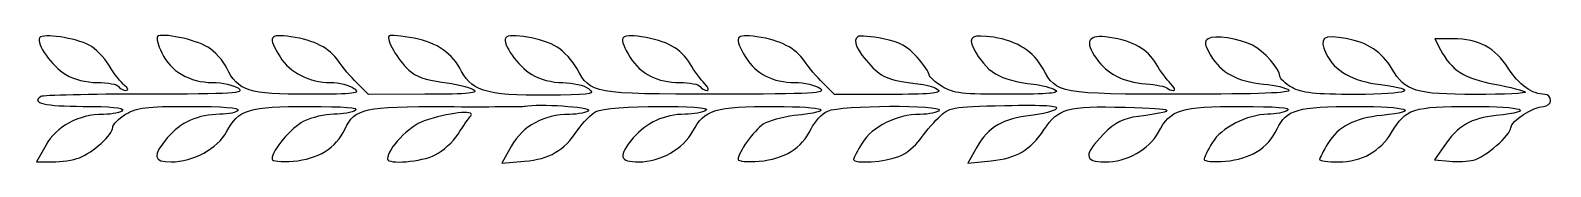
# Model space of a CAD drawing. Header units: centimetres. Extents: x -9.3 to 9.2, y -0.8 to 0.8.
import ezdxf

# ---------------------------------------------------------------- set-up
doc = ezdxf.new("R2010")
doc.units = ezdxf.units.CM
doc.header["$MEASUREMENT"] = 0
doc.layers.add('Camada 1', color=7, linetype='Continuous')

msp = doc.modelspace()

# ---------------------------------------------------------------- linework, layer by layer
at = {"layer": 'Camada 1'}
for points, knots in [([(-9.08901, -0.56309), (-8.95786, -0.32785), (-8.69462, -0.18585), (-8.38681, -0.18423), (-8.38681, -0.18423), (-8.27524, -0.18367), (-8.17049, -0.16137), (-8.15403, -0.13475), (-8.15403, -0.13475), (-8.13479, -0.10369), (-8.30585, -0.08633), (-8.63242, -0.08633), (-8.63242, -0.08633), (-9.09496, -0.08633), (-9.27491, -0.04468), (-9.14886, 0.03318), (-9.14886, 0.03318), (-9.12272, 0.04935), (-8.5505, 0.06268), (-7.8773, 0.06279), (-7.8773, 0.06279), (-6.79455, 0.063), (-6.66413, 0.07118), (-6.74729, 0.13357), (-6.74729, 0.13357), (-6.79899, 0.17238), (-6.94057, 0.20419), (-7.06196, 0.20429), (-7.06196, 0.20429), (-7.33903, 0.20455), (-7.57184, 0.34103), (-7.67923, 0.56627), (-7.67923, 0.56627), (-7.7236, 0.6593), (-7.7471, 0.74822), (-7.73143, 0.76389), (-7.73143, 0.76389), (-7.68044, 0.81488), (-7.27219, 0.72941), (-7.1176, 0.63541), (-7.1176, 0.63541), (-7.03463, 0.58495), (-6.93184, 0.4705), (-6.88919, 0.38104), (-6.88919, 0.38104), (-6.7556, 0.10087), (-6.6249, 0.0587), (-5.89549, 0.06044), (-5.89549, 0.06044), (-5.31685, 0.06182), (-5.25922, 0.06941), (-5.34338, 0.13307), (-5.34338, 0.13307), (-5.39508, 0.17215), (-5.52248, 0.20416), (-5.62654, 0.20416), (-5.62654, 0.20416), (-5.8826, 0.20416), (-6.12319, 0.3269), (-6.24106, 0.51759), (-6.24106, 0.51759), (-6.39343, 0.76418), (-6.37343, 0.80128), (-6.10935, 0.76169), (-6.10935, 0.76169), (-5.81923, 0.71819), (-5.64043, 0.62601), (-5.52994, 0.46303), (-5.52994, 0.46303), (-5.48216, 0.39254), (-5.38085, 0.27277), (-5.30481, 0.19689), (-5.30481, 0.19689), (-5.30481, 0.19689), (-5.16654, 0.05894), (-5.16654, 0.05894), (-5.16654, 0.05894), (-5.16654, 0.05894), (-4.48182, 0.06042), (-4.48182, 0.06042), (-4.48182, 0.06042), (-3.93493, 0.06158), (-3.81658, 0.07333), (-3.89392, 0.11863), (-3.89392, 0.11863), (-3.94715, 0.14985), (-4.1177, 0.1906), (-4.27294, 0.20917), (-4.27294, 0.20917), (-4.46974, 0.23272), (-4.592, 0.27738), (-4.67693, 0.3567), (-4.67693, 0.3567), (-4.81401, 0.48473), (-4.95572, 0.73185), (-4.91524, 0.77231), (-4.91524, 0.77231), (-4.90061, 0.78697), (-4.76414, 0.77395), (-4.612, 0.74339), (-4.612, 0.74339), (-4.3227, 0.68529), (-4.15215, 0.56578), (-4.03373, 0.33815), (-4.03373, 0.33815), (-3.9021, 0.08516), (-3.69012, 0.03446), (-2.83175, 0.05076), (-2.83175, 0.05076), (-2.43985, 0.05819), (-2.40781, 0.06568), (-2.49287, 0.13003), (-2.49287, 0.13003), (-2.54457, 0.16914), (-2.68488, 0.20189), (-2.80471, 0.20284), (-2.80471, 0.20284), (-2.9342, 0.20385), (-3.08652, 0.24356), (-3.18031, 0.30074), (-3.18031, 0.30074), (-3.34986, 0.40414), (-3.54332, 0.67737), (-3.49839, 0.75003), (-3.49839, 0.75003), (-3.45743, 0.81631), (-3.04405, 0.7414), (-2.87342, 0.63679), (-2.87342, 0.63679), (-2.79143, 0.58652), (-2.6825, 0.46664), (-2.63138, 0.37043), (-2.63138, 0.37043), (-2.47094, 0.06849), (-2.43247, 0.0615), (-0.93373, 0.06256), (-0.93373, 0.06256), (0.25655, 0.06338), (0.40358, 0.07174), (0.32066, 0.13384), (0.32066, 0.13384), (0.26896, 0.17252), (0.13175, 0.20422), (0.01565, 0.20422), (0.01565, 0.20422), (-0.25089, 0.20422), (-0.45872, 0.31064), (-0.57974, 0.50913), (-0.57974, 0.50913), (-0.73219, 0.75916), (-0.7097, 0.80142), (-0.44528, 0.76175), (-0.44528, 0.76175), (-0.15516, 0.71825), (0.02364, 0.62607), (0.13413, 0.46309), (0.13413, 0.46309), (0.18189, 0.3926), (0.2832, 0.27283), (0.35926, 0.19695), (0.35926, 0.19695), (0.35926, 0.19695), (0.4975, 0.059), (0.4975, 0.059), (0.4975, 0.059), (0.4975, 0.059), (1.15558, 0.05898), (1.15558, 0.05898), (1.15558, 0.05898), (1.64207, 0.05898), (1.79952, 0.07314), (1.75939, 0.1133), (1.75939, 0.1133), (1.72952, 0.14317), (1.63255, 0.17527), (1.54394, 0.18458), (1.54394, 0.18458), (1.18114, 0.22284), (1.07941, 0.26081), (0.93897, 0.41045), (0.93897, 0.41045), (0.77104, 0.58928), (0.71209, 0.72036), (0.78051, 0.76266), (0.78051, 0.76266), (0.80641, 0.77864), (0.94593, 0.76713), (1.09063, 0.73707), (1.09063, 0.73707), (1.2928, 0.69513), (1.388, 0.64346), (1.50145, 0.51426), (1.50145, 0.51426), (1.58268, 0.42174), (1.64909, 0.32471), (1.64909, 0.29862), (1.64909, 0.29862), (1.64909, 0.27253), (1.71992, 0.208), (1.80641, 0.15527), (1.80641, 0.15527), (1.94309, 0.07195), (2.04954, 0.05952), (2.61728, 0.06063), (2.61728, 0.06063), (3.09837, 0.06158), (3.2477, 0.07537), (3.18322, 0.11286), (3.18322, 0.11286), (3.13512, 0.14091), (3.01529, 0.17308), (2.91697, 0.18443), (2.91697, 0.18443), (2.5006, 0.23248), (2.33883, 0.33014), (2.18743, 0.62486), (2.18743, 0.62486), (2.11599, 0.76385), (2.17394, 0.7948), (2.43283, 0.7558), (2.43283, 0.7558), (2.71461, 0.71336), (2.92075, 0.58096), (3.03267, 0.37043), (3.03267, 0.37043), (3.19298, 0.06878), (3.23222, 0.06163), (4.72666, 0.06148), (4.72666, 0.06148), (5.65733, 0.0614), (6.0559, 0.07685), (6.02108, 0.11167), (6.02108, 0.11167), (5.99343, 0.13935), (5.85344, 0.17279), (5.71001, 0.18602), (5.71001, 0.18602), (5.3927, 0.21523), (5.1928, 0.32474), (5.06858, 0.53747), (5.06858, 0.53747), (4.99368, 0.66566), (4.98767, 0.70575), (5.0385, 0.73715), (5.0385, 0.73715), (5.11806, 0.78631), (5.40773, 0.74398), (5.57814, 0.65825), (5.57814, 0.65825), (5.71673, 0.58851), (5.90898, 0.37049), (5.90948, 0.28238), (5.90948, 0.28238), (5.90961, 0.25269), (5.97676, 0.19028), (6.05863, 0.14369), (6.05863, 0.14369), (6.17931, 0.075), (6.32636, 0.05897), (6.83576, 0.05897), (6.83576, 0.05897), (7.4829, 0.05897), (7.6285, 0.11779), (7.13217, 0.17869), (7.13217, 0.17869), (6.79467, 0.22012), (6.57604, 0.34519), (6.47447, 0.55503), (6.47447, 0.55503), (6.37993, 0.75021), (6.43412, 0.7912), (6.71818, 0.73926), (6.71818, 0.73926), (6.98044, 0.69129), (7.15067, 0.57776), (7.2742, 0.36829), (7.2742, 0.36829), (7.43335, 0.09865), (7.56331, 0.05897), (8.28692, 0.05897), (8.28692, 0.05897), (8.63882, 0.05897), (8.91359, 0.07212), (8.8975, 0.08821), (8.8975, 0.08821), (8.88139, 0.1043), (8.71073, 0.14748), (8.5183, 0.18415), (8.5183, 0.18415), (8.15106, 0.25413), (7.99305, 0.35541), (7.86396, 0.60359), (7.86396, 0.60359), (7.86396, 0.60359), (7.79472, 0.73673), (7.79472, 0.73673), (7.79472, 0.73673), (7.79472, 0.73673), (8.01856, 0.73673), (8.01856, 0.73673), (8.01856, 0.73673), (8.32558, 0.73673), (8.52979, 0.62732), (8.68695, 0.37872), (8.68695, 0.37872), (8.81379, 0.17803), (8.97902, 0.05897), (9.13071, 0.05897), (9.13071, 0.05897), (9.16945, 0.05897), (9.20106, 0.02629), (9.20106, -0.01366), (9.20106, -0.01366), (9.20106, -0.05361), (9.16296, -0.08637), (9.11634, -0.08645), (9.11634, -0.08645), (8.99334, -0.08671), (8.71695, -0.26684), (8.71695, -0.3468), (8.71695, -0.3468), (8.71695, -0.43636), (8.40765, -0.7064), (8.26367, -0.74251), (8.26367, -0.74251), (8.2017, -0.75801), (8.0697, -0.76378), (7.97038, -0.75526), (7.97038, -0.75526), (7.97038, -0.75526), (7.7897, -0.73981), (7.7897, -0.73981), (7.7897, -0.73981), (7.7897, -0.73981), (7.90236, -0.57487), (7.90236, -0.57487), (7.90236, -0.57487), (8.07355, -0.32415), (8.2337, -0.2294), (8.53974, -0.19784), (8.53974, -0.19784), (9.04221, -0.14598), (8.87867, -0.08627), (8.23404, -0.08627), (8.23404, -0.08627), (7.52776, -0.08627), (7.43958, -0.11535), (7.269, -0.40448), (7.269, -0.40448), (7.13285, -0.63522), (6.90216, -0.76363), (6.6232, -0.76386), (6.6232, -0.76386), (6.49676, -0.76394), (6.39328, -0.75023), (6.39328, -0.73341), (6.39328, -0.73341), (6.39328, -0.71658), (6.43895, -0.62895), (6.49477, -0.5386), (6.49477, -0.5386), (6.62256, -0.33188), (6.81608, -0.23084), (7.15049, -0.19633), (7.15049, -0.19633), (7.63883, -0.14593), (7.46733, -0.08626), (6.83413, -0.08626), (6.83413, -0.08626), (6.12251, -0.08626), (5.98998, -0.12444), (5.87721, -0.36206), (5.87721, -0.36206), (5.76632, -0.59574), (5.5522, -0.72935), (5.24798, -0.75454), (5.24798, -0.75454), (5.10574, -0.76631), (4.98948, -0.75697), (4.98956, -0.73372), (4.98956, -0.73372), (4.98967, -0.71044), (5.03367, -0.61937), (5.08738, -0.53129), (5.08738, -0.53129), (5.19964, -0.34709), (5.51286, -0.18609), (5.76392, -0.18344), (5.76392, -0.18344), (5.85711, -0.18246), (5.96604, -0.16053), (6.00596, -0.1347), (6.00596, -0.1347), (6.05491, -0.10308), (5.86835, -0.08758), (5.43472, -0.08702), (5.43472, -0.08702), (4.70119, -0.08617), (4.58226, -0.12348), (4.43494, -0.40063), (4.43494, -0.40063), (4.32114, -0.61473), (4.05248, -0.76401), (3.78102, -0.76401), (3.78102, -0.76401), (3.52689, -0.76401), (3.52347, -0.66937), (3.76893, -0.42394), (3.76893, -0.42394), (3.91482, -0.278), (4.00147, -0.23407), (4.19253, -0.20912), (4.19253, -0.20912), (4.69876, -0.14305), (4.65174, -0.11001), (4.03301, -0.09699), (4.03301, -0.09699), (3.31623, -0.08188), (3.22381, -0.10757), (3.04402, -0.37229), (3.04402, -0.37229), (2.87286, -0.62417), (2.71385, -0.71762), (2.40135, -0.74988), (2.40135, -0.74988), (2.40135, -0.74988), (2.11851, -0.77909), (2.11851, -0.77909), (2.11851, -0.77909), (2.11851, -0.77909), (2.22717, -0.58563), (2.22717, -0.58563), (2.22717, -0.58563), (2.36475, -0.34094), (2.54994, -0.23143), (2.88474, -0.1969), (2.88474, -0.1969), (3.03013, -0.18192), (3.16925, -0.14541), (3.19391, -0.11583), (3.19391, -0.11583), (3.22643, -0.07675), (3.05553, -0.06609), (2.5673, -0.0767), (2.5673, -0.0767), (1.90529, -0.09117), (1.89412, -0.09324), (1.7604, -0.2268), (1.7604, -0.2268), (1.68592, -0.30125), (1.58408, -0.42219), (1.53413, -0.49551), (1.53413, -0.49551), (1.4842, -0.56883), (1.37056, -0.65923), (1.28151, -0.69638), (1.28151, -0.69638), (1.11884, -0.7644), (0.72927, -0.79057), (0.72927, -0.73342), (0.72927, -0.73342), (0.72927, -0.71659), (0.77621, -0.62687), (0.8336, -0.53408), (0.8336, -0.53408), (0.95822, -0.33236), (1.25326, -0.18565), (1.53731, -0.18417), (1.53731, -0.18417), (1.64888, -0.18359), (1.75366, -0.16131), (1.77009, -0.13469), (1.77009, -0.13469), (1.81401, -0.06362), (0.57264, -0.07145), (0.41508, -0.14329), (0.41508, -0.14329), (0.34629, -0.17464), (0.25543, -0.27309), (0.2132, -0.36207), (0.2132, -0.36207), (0.10231, -0.59575), (-0.11184, -0.72936), (-0.41603, -0.75455), (-0.41603, -0.75455), (-0.55824, -0.76632), (-0.67453, -0.75698), (-0.67445, -0.73373), (-0.67445, -0.73373), (-0.67408, -0.64832), (-0.48231, -0.37982), (-0.36838, -0.30521), (-0.36838, -0.30521), (-0.30393, -0.26296), (-0.13406, -0.2153), (0.00913, -0.19922), (0.00913, -0.19922), (0.52311, -0.14165), (0.41101, -0.08926), (-0.22921, -0.08775), (-0.22921, -0.08775), (-0.95742, -0.08608), (-1.08202, -0.12395), (-1.22328, -0.38993), (-1.22328, -0.38993), (-1.33583, -0.60191), (-1.62016, -0.76402), (-1.87934, -0.76402), (-1.87934, -0.76402), (-2.11932, -0.76402), (-2.13559, -0.69409), (-1.94763, -0.47068), (-1.94763, -0.47068), (-1.79184, -0.28555), (-1.56856, -0.1834), (-1.31758, -0.18239), (-1.31758, -0.18239), (-1.21688, -0.18199), (-1.10181, -0.16051), (-1.06189, -0.13469), (-1.06189, -0.13469), (-0.94907, -0.06177), (-2.27064, -0.0754), (-2.40195, -0.14853), (-2.40195, -0.14853), (-2.46005, -0.18086), (-2.55808, -0.28154), (-2.61978, -0.37229), (-2.61978, -0.37229), (-2.79525, -0.63026), (-2.963, -0.72892), (-3.26931, -0.7543), (-3.26931, -0.7543), (-3.26931, -0.7543), (-3.54437, -0.77708), (-3.54437, -0.77708), (-3.54437, -0.77708), (-3.54437, -0.77708), (-3.42867, -0.56959), (-3.42867, -0.56959), (-3.42867, -0.56959), (-3.29368, -0.32755), (-3.03407, -0.18576), (-2.72279, -0.18414), (-2.72279, -0.18414), (-2.61122, -0.18356), (-2.50644, -0.16128), (-2.49001, -0.13466), (-2.49001, -0.13466), (-2.46435, -0.09315), (-3.10046, -0.05169), (-3.26373, -0.08431), (-3.26373, -0.08431), (-3.2899, -0.0895), (-3.71879, -0.09193), (-4.21681, -0.08971), (-4.21681, -0.08971), (-5.22405, -0.08516), (-5.33052, -0.10863), (-5.4508, -0.36205), (-5.4508, -0.36205), (-5.56169, -0.59573), (-5.77584, -0.72934), (-6.08003, -0.75453), (-6.08003, -0.75453), (-6.23055, -0.76702), (-6.33861, -0.75622), (-6.33861, -0.72876), (-6.33861, -0.72876), (-6.33861, -0.62129), (-6.10728, -0.3467), (-5.95036, -0.26788), (-5.95036, -0.26788), (-5.8577, -0.22129), (-5.69475, -0.18282), (-5.58825, -0.18242), (-5.58825, -0.18242), (-5.48176, -0.18197), (-5.36193, -0.16049), (-5.322, -0.13466), (-5.322, -0.13466), (-5.27308, -0.10307), (-5.45964, -0.08754), (-5.89321, -0.08698), (-5.89321, -0.08698), (-6.62431, -0.08613), (-6.74591, -0.12384), (-6.89037, -0.3957), (-6.89037, -0.3957), (-6.99848, -0.59922), (-7.29995, -0.76397), (-7.56413, -0.76397), (-7.56413, -0.76397), (-7.7822, -0.76397), (-7.7945, -0.68801), (-7.6116, -0.47063), (-7.6116, -0.47063), (-7.45375, -0.28304), (-7.23147, -0.18305), (-6.97231, -0.18305), (-6.97231, -0.18305), (-6.86653, -0.18305), (-6.76652, -0.16127), (-6.75006, -0.13466), (-6.75006, -0.13466), (-6.73072, -0.10333), (-6.93913, -0.08629), (-7.34024, -0.08643), (-7.34024, -0.08643), (-7.87298, -0.08659), (-7.98246, -0.10011), (-8.11767, -0.18255), (-8.11767, -0.18255), (-8.20419, -0.23531), (-8.27499, -0.30741), (-8.27499, -0.34273), (-8.27499, -0.34273), (-8.27499, -0.43174), (-8.51298, -0.65036), (-8.67753, -0.71254), (-8.67753, -0.71254), (-8.75249, -0.74085), (-8.90092, -0.764), (-9.00739, -0.764), (-9.00739, -0.764), (-9.00739, -0.764), (-9.20103, -0.76401), (-9.20103, -0.76401), (-9.20103, -0.76401), (-9.20103, -0.76401), (-9.08901, -0.56309), (-9.08901, -0.56309)], [0, 0, 0, 0, 0.00628931, 0.00628931, 0.00628931, 0.00628931, 0.01257862, 0.01257862, 0.01257862, 0.01257862, 0.01886792, 0.01886792, 0.01886792, 0.01886792, 0.02515723, 0.02515723, 0.02515723, 0.02515723, 0.03144654, 0.03144654, 0.03144654, 0.03144654, 0.03773585, 0.03773585, 0.03773585, 0.03773585, 0.04402516, 0.04402516, 0.04402516, 0.04402516, 0.05031447, 0.05031447, 0.05031447, 0.05031447, 0.05660377, 0.05660377, 0.05660377, 0.05660377, 0.06289308, 0.06289308, 0.06289308, 0.06289308, 0.06918239, 0.06918239, 0.06918239, 0.06918239, 0.0754717, 0.0754717, 0.0754717, 0.0754717, 0.08176101, 0.08176101, 0.08176101, 0.08176101, 0.08805031, 0.08805031, 0.08805031, 0.08805031, 0.09433962, 0.09433962, 0.09433962, 0.09433962, 0.10062893, 0.10062893, 0.10062893, 0.10062893, 0.10691824, 0.10691824, 0.10691824, 0.10691824, 0.11320755, 0.11320755, 0.11320755, 0.11320755, 0.11949686, 0.11949686, 0.11949686, 0.11949686, 0.12578616, 0.12578616, 0.12578616, 0.12578616, 0.13207547, 0.13207547, 0.13207547, 0.13207547, 0.13836478, 0.13836478, 0.13836478, 0.13836478, 0.14465409, 0.14465409, 0.14465409, 0.14465409, 0.1509434, 0.1509434, 0.1509434, 0.1509434, 0.1572327, 0.1572327, 0.1572327, 0.1572327, 0.16352201, 0.16352201, 0.16352201, 0.16352201, 0.16981132, 0.16981132, 0.16981132, 0.16981132, 0.17610063, 0.17610063, 0.17610063, 0.17610063, 0.18238994, 0.18238994, 0.18238994, 0.18238994, 0.18867925, 0.18867925, 0.18867925, 0.18867925, 0.19496855, 0.19496855, 0.19496855, 0.19496855, 0.20125786, 0.20125786, 0.20125786, 0.20125786, 0.20754717, 0.20754717, 0.20754717, 0.20754717, 0.21383648, 0.21383648, 0.21383648, 0.21383648, 0.22012579, 0.22012579, 0.22012579, 0.22012579, 0.22641509, 0.22641509, 0.22641509, 0.22641509, 0.2327044, 0.2327044, 0.2327044, 0.2327044, 0.23899371, 0.23899371, 0.23899371, 0.23899371, 0.24528302, 0.24528302, 0.24528302, 0.24528302, 0.25157233, 0.25157233, 0.25157233, 0.25157233, 0.25786164, 0.25786164, 0.25786164, 0.25786164, 0.26415094, 0.26415094, 0.26415094, 0.26415094, 0.27044025, 0.27044025, 0.27044025, 0.27044025, 0.27672956, 0.27672956, 0.27672956, 0.27672956, 0.28301887, 0.28301887, 0.28301887, 0.28301887, 0.28930818, 0.28930818, 0.28930818, 0.28930818, 0.29559748, 0.29559748, 0.29559748, 0.29559748, 0.30188679, 0.30188679, 0.30188679, 0.30188679, 0.3081761, 0.3081761, 0.3081761, 0.3081761, 0.31446541, 0.31446541, 0.31446541, 0.31446541, 0.32075472, 0.32075472, 0.32075472, 0.32075472, 0.32704403, 0.32704403, 0.32704403, 0.32704403, 0.33333333, 0.33333333, 0.33333333, 0.33333333, 0.33962264, 0.33962264, 0.33962264, 0.33962264, 0.34591195, 0.34591195, 0.34591195, 0.34591195, 0.35220126, 0.35220126, 0.35220126, 0.35220126, 0.35849057, 0.35849057, 0.35849057, 0.35849057, 0.36477987, 0.36477987, 0.36477987, 0.36477987, 0.37106918, 0.37106918, 0.37106918, 0.37106918, 0.37735849, 0.37735849, 0.37735849, 0.37735849, 0.3836478, 0.3836478, 0.3836478, 0.3836478, 0.38993711, 0.38993711, 0.38993711, 0.38993711, 0.39622642, 0.39622642, 0.39622642, 0.39622642, 0.40251572, 0.40251572, 0.40251572, 0.40251572, 0.40880503, 0.40880503, 0.40880503, 0.40880503, 0.41509434, 0.41509434, 0.41509434, 0.41509434, 0.42138365, 0.42138365, 0.42138365, 0.42138365, 0.42767296, 0.42767296, 0.42767296, 0.42767296, 0.43396226, 0.43396226, 0.43396226, 0.43396226, 0.44025157, 0.44025157, 0.44025157, 0.44025157, 0.44654088, 0.44654088, 0.44654088, 0.44654088, 0.45283019, 0.45283019, 0.45283019, 0.45283019, 0.4591195, 0.4591195, 0.4591195, 0.4591195, 0.46540881, 0.46540881, 0.46540881, 0.46540881, 0.47169811, 0.47169811, 0.47169811, 0.47169811, 0.47798742, 0.47798742, 0.47798742, 0.47798742, 0.48427673, 0.48427673, 0.48427673, 0.48427673, 0.49056604, 0.49056604, 0.49056604, 0.49056604, 0.49685535, 0.49685535, 0.49685535, 0.49685535, 0.50314465, 0.50314465, 0.50314465, 0.50314465, 0.50943396, 0.50943396, 0.50943396, 0.50943396, 0.51572327, 0.51572327, 0.51572327, 0.51572327, 0.52201258, 0.52201258, 0.52201258, 0.52201258, 0.52830189, 0.52830189, 0.52830189, 0.52830189, 0.53459119, 0.53459119, 0.53459119, 0.53459119, 0.5408805, 0.5408805, 0.5408805, 0.5408805, 0.54716981, 0.54716981, 0.54716981, 0.54716981, 0.55345912, 0.55345912, 0.55345912, 0.55345912, 0.55974843, 0.55974843, 0.55974843, 0.55974843, 0.56603774, 0.56603774, 0.56603774, 0.56603774, 0.57232704, 0.57232704, 0.57232704, 0.57232704, 0.57861635, 0.57861635, 0.57861635, 0.57861635, 0.58490566, 0.58490566, 0.58490566, 0.58490566, 0.59119497, 0.59119497, 0.59119497, 0.59119497, 0.59748428, 0.59748428, 0.59748428, 0.59748428, 0.60377358, 0.60377358, 0.60377358, 0.60377358, 0.61006289, 0.61006289, 0.61006289, 0.61006289, 0.6163522, 0.6163522, 0.6163522, 0.6163522, 0.62264151, 0.62264151, 0.62264151, 0.62264151, 0.62893082, 0.62893082, 0.62893082, 0.62893082, 0.63522013, 0.63522013, 0.63522013, 0.63522013, 0.64150943, 0.64150943, 0.64150943, 0.64150943, 0.64779874, 0.64779874, 0.64779874, 0.64779874, 0.65408805, 0.65408805, 0.65408805, 0.65408805, 0.66037736, 0.66037736, 0.66037736, 0.66037736, 0.66666667, 0.66666667, 0.66666667, 0.66666667, 0.67295597, 0.67295597, 0.67295597, 0.67295597, 0.67924528, 0.67924528, 0.67924528, 0.67924528, 0.68553459, 0.68553459, 0.68553459, 0.68553459, 0.6918239, 0.6918239, 0.6918239, 0.6918239, 0.69811321, 0.69811321, 0.69811321, 0.69811321, 0.70440252, 0.70440252, 0.70440252, 0.70440252, 0.71069182, 0.71069182, 0.71069182, 0.71069182, 0.71698113, 0.71698113, 0.71698113, 0.71698113, 0.72327044, 0.72327044, 0.72327044, 0.72327044, 0.72955975, 0.72955975, 0.72955975, 0.72955975, 0.73584906, 0.73584906, 0.73584906, 0.73584906, 0.74213836, 0.74213836, 0.74213836, 0.74213836, 0.74842767, 0.74842767, 0.74842767, 0.74842767, 0.75471698, 0.75471698, 0.75471698, 0.75471698, 0.76100629, 0.76100629, 0.76100629, 0.76100629, 0.7672956, 0.7672956, 0.7672956, 0.7672956, 0.77358491, 0.77358491, 0.77358491, 0.77358491, 0.77987421, 0.77987421, 0.77987421, 0.77987421, 0.78616352, 0.78616352, 0.78616352, 0.78616352, 0.79245283, 0.79245283, 0.79245283, 0.79245283, 0.79874214, 0.79874214, 0.79874214, 0.79874214, 0.80503145, 0.80503145, 0.80503145, 0.80503145, 0.81132075, 0.81132075, 0.81132075, 0.81132075, 0.81761006, 0.81761006, 0.81761006, 0.81761006, 0.82389937, 0.82389937, 0.82389937, 0.82389937, 0.83018868, 0.83018868, 0.83018868, 0.83018868, 0.83647799, 0.83647799, 0.83647799, 0.83647799, 0.8427673, 0.8427673, 0.8427673, 0.8427673, 0.8490566, 0.8490566, 0.8490566, 0.8490566, 0.85534591, 0.85534591, 0.85534591, 0.85534591, 0.86163522, 0.86163522, 0.86163522, 0.86163522, 0.86792453, 0.86792453, 0.86792453, 0.86792453, 0.87421384, 0.87421384, 0.87421384, 0.87421384, 0.88050314, 0.88050314, 0.88050314, 0.88050314, 0.88679245, 0.88679245, 0.88679245, 0.88679245, 0.89308176, 0.89308176, 0.89308176, 0.89308176, 0.89937107, 0.89937107, 0.89937107, 0.89937107, 0.90566038, 0.90566038, 0.90566038, 0.90566038, 0.91194969, 0.91194969, 0.91194969, 0.91194969, 0.91823899, 0.91823899, 0.91823899, 0.91823899, 0.9245283, 0.9245283, 0.9245283, 0.9245283, 0.93081761, 0.93081761, 0.93081761, 0.93081761, 0.93710692, 0.93710692, 0.93710692, 0.93710692, 0.94339623, 0.94339623, 0.94339623, 0.94339623, 0.94968553, 0.94968553, 0.94968553, 0.94968553, 0.95597484, 0.95597484, 0.95597484, 0.95597484, 0.96226415, 0.96226415, 0.96226415, 0.96226415, 0.96855346, 0.96855346, 0.96855346, 0.96855346, 0.97484277, 0.97484277, 0.97484277, 0.97484277, 0.98113208, 0.98113208, 0.98113208, 0.98113208, 0.98742138, 0.98742138, 0.98742138, 0.98742138, 1, 1, 1, 1]), ([(-8.20244, 0.15573), (-8.2189, 0.18235), (-8.33455, 0.2042), (-8.45943, 0.20431), (-8.45943, 0.20431), (-8.60056, 0.20439), (-8.74624, 0.24093), (-8.84429, 0.30067), (-8.84429, 0.30067), (-9.01384, 0.40407), (-9.2073, 0.67731), (-9.16238, 0.74996), (-9.16238, 0.74996), (-9.12719, 0.8069), (-8.72719, 0.74766), (-8.55871, 0.6605), (-8.55871, 0.6605), (-8.48772, 0.6238), (-8.37943, 0.51151), (-8.31804, 0.41102), (-8.31804, 0.41102), (-8.25666, 0.31053), (-8.17286, 0.20179), (-8.13183, 0.16935), (-8.13183, 0.16935), (-8.08545, 0.13268), (-8.07899, 0.10979), (-8.11487, 0.10884), (-8.11487, 0.10884), (-8.14656, 0.108), (-8.18596, 0.12909), (-8.20244, 0.15573)], [0, 0, 0, 0, 0.11111111, 0.11111111, 0.11111111, 0.11111111, 0.22222222, 0.22222222, 0.22222222, 0.22222222, 0.33333333, 0.33333333, 0.33333333, 0.33333333, 0.44444444, 0.44444444, 0.44444444, 0.44444444, 0.55555556, 0.55555556, 0.55555556, 0.55555556, 0.66666667, 0.66666667, 0.66666667, 0.66666667, 0.77777778, 0.77777778, 0.77777778, 0.77777778, 1, 1, 1, 1]), ([(-1.13455, 0.15573), (-1.15101, 0.18235), (-1.26229, 0.20415), (-1.38186, 0.20415), (-1.38186, 0.20415), (-1.65449, 0.20415), (-1.86184, 0.30919), (-1.98368, 0.50906), (-1.98368, 0.50906), (-2.13613, 0.75909), (-2.11367, 0.80135), (-1.84925, 0.76168), (-1.84925, 0.76168), (-1.54149, 0.71554), (-1.3666, 0.61809), (-1.2569, 0.43174), (-1.2569, 0.43174), (-1.20673, 0.34649), (-1.12762, 0.23865), (-1.08114, 0.19205), (-1.08114, 0.19205), (-1.03465, 0.14543), (-1.02089, 0.10733), (-1.05061, 0.10733), (-1.05061, 0.10733), (-1.08033, 0.10733), (-1.11806, 0.12909), (-1.13455, 0.15573)], [0, 0, 0, 0, 0.125, 0.125, 0.125, 0.125, 0.25, 0.25, 0.25, 0.25, 0.375, 0.375, 0.375, 0.375, 0.5, 0.5, 0.5, 0.5, 0.625, 0.625, 0.625, 0.625, 0.75, 0.75, 0.75, 0.75, 1, 1, 1, 1]), ([(4.53881, 0.1383), (4.52174, 0.15534), (4.40644, 0.17799), (4.28251, 0.18865), (4.28251, 0.18865), (3.99943, 0.21297), (3.81616, 0.3066), (3.68156, 0.49557), (3.68156, 0.49557), (3.52942, 0.70925), (3.58083, 0.79434), (3.83838, 0.75486), (3.83838, 0.75486), (4.12791, 0.71049), (4.30085, 0.61228), (4.4071, 0.43172), (4.4071, 0.43172), (4.45727, 0.34647), (4.5364, 0.23863), (4.58286, 0.19203), (4.58286, 0.19203), (4.62935, 0.14541), (4.64546, 0.10731), (4.61863, 0.10731), (4.61863, 0.10731), (4.59175, 0.10731), (4.55587, 0.12126), (4.53881, 0.1383)], [0, 0, 0, 0, 0.125, 0.125, 0.125, 0.125, 0.25, 0.25, 0.25, 0.25, 0.375, 0.375, 0.375, 0.375, 0.5, 0.5, 0.5, 0.5, 0.625, 0.625, 0.625, 0.625, 0.75, 0.75, 0.75, 0.75, 1, 1, 1, 1]), ([(-4.93473, -0.72689), (-4.93473, -0.60071), (-4.67348, -0.32962), (-4.48825, -0.26355), (-4.48825, -0.26355), (-4.21025, -0.16446), (-3.85889, -0.1252), (-3.9217, -0.20018), (-3.9217, -0.20018), (-3.94726, -0.23071), (-4.01729, -0.33197), (-4.07725, -0.42516), (-4.07725, -0.42516), (-4.13723, -0.51835), (-4.26209, -0.6327), (-4.35475, -0.67927), (-4.35475, -0.67927), (-4.52275, -0.76364), (-4.93473, -0.79748), (-4.93473, -0.72689)], [0, 0, 0, 0, 0.16666667, 0.16666667, 0.16666667, 0.16666667, 0.33333333, 0.33333333, 0.33333333, 0.33333333, 0.5, 0.5, 0.5, 0.5, 0.66666667, 0.66666667, 0.66666667, 0.66666667, 1, 1, 1, 1])]:
    msp.add_open_spline(points, degree=3, knots=knots, dxfattribs=at)

doc.saveas('drawing.dxf')
